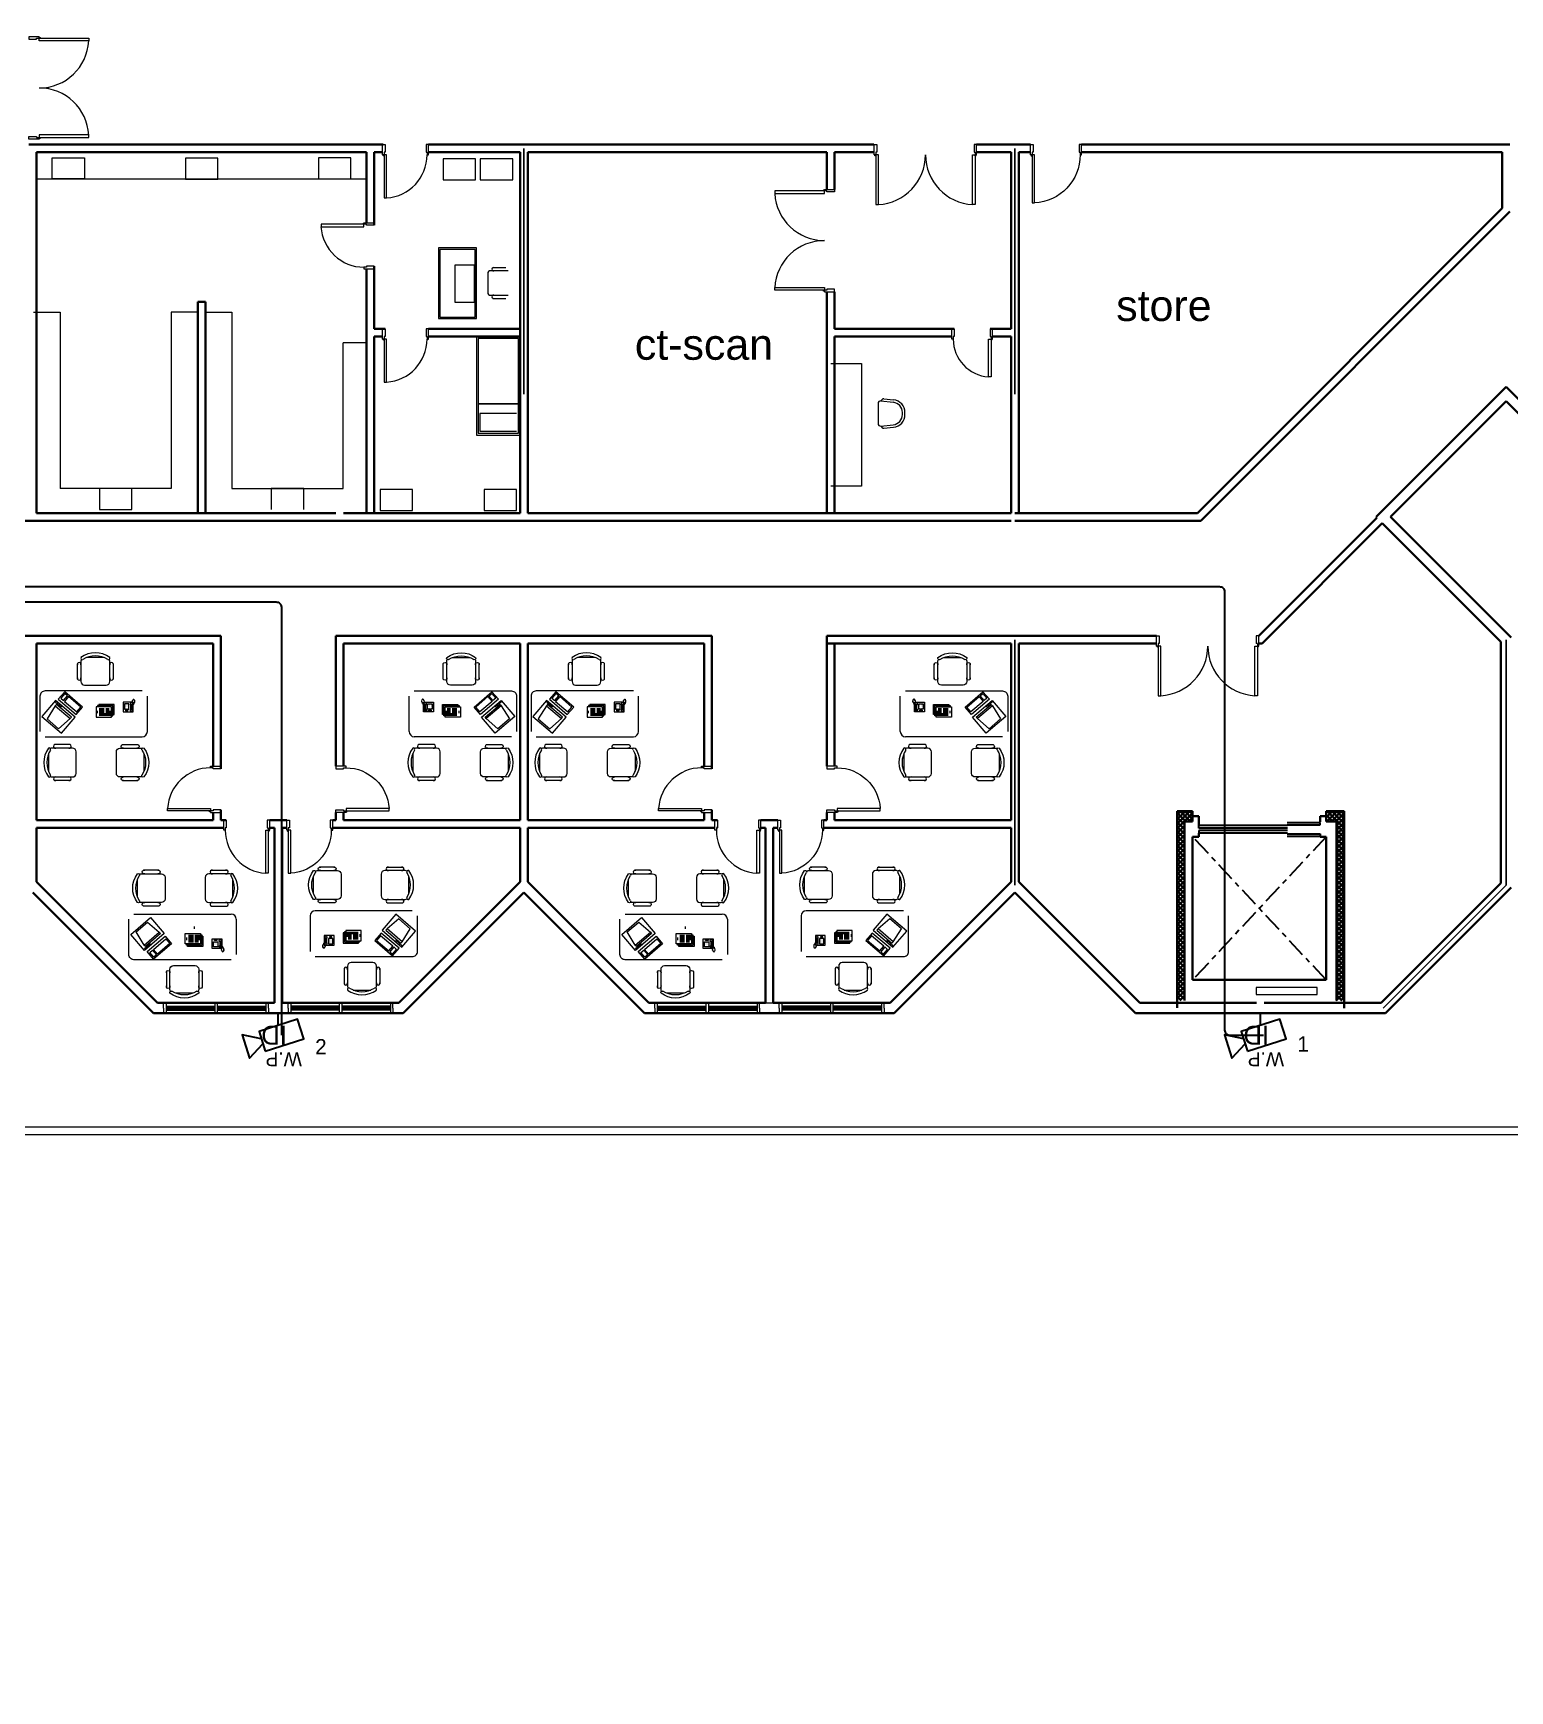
# Model space of a CAD drawing. Extents: x -59 to 582, y -1177 to 100.
# Drawn here: x 465.41 to 494.27, y -63.17 to -30.78 of the extents above; entities that cross this region are included whole.
import ezdxf

# ---------------------------------------------------------------- set-up
doc = ezdxf.new("R2010")
doc.units = 0
doc.header["$LTSCALE"] = 0.15
doc.linetypes.add('CENTERX2', pattern=[4, 2.5, -0.5, 0.5, -0.5])
doc.layers.get('0').update_dxf_attribs({"color": 252})
for name, color, linetype in [('0 ARCH', 252, 'Continuous'), ('0 CCTV', 252, 'Continuous'), ('0 sockets', 252, 'Continuous'), ('CCTV', 4, 'Continuous'), ('d1', 252, 'Continuous')]:
    doc.layers.add(name, color=color, linetype=linetype)
for name, color, linetype, lineweight in [('anal', 252, 'Continuous', 20), ('DOOR', 252, 'Continuous', 20), ('E-LT-CKT-NM', 7, 'Continuous', 30), ('elev', 252, 'Continuous', 9), ('FUR', 252, 'Continuous', 9), ('sofa', 252, 'Continuous', 9), ('wall', 252, 'Continuous', 30)]:
    doc.layers.add(name, color=color, linetype=linetype, lineweight=lineweight)
doc.styles.add('Arial_3', font='arial.ttf', dxfattribs={"height": 2.345885})
doc.styles.add('SDC-TEXT-ARB', font='sdc-arb.shx')

# ---------------------------------------------------------------- blocks, each defined once
blk = doc.blocks.new('CHAIR7')
for p, q in [((5.1, 15), (17.9, 15)), ((0, 9), (0, -9)), ((20, 12), (3, 12)), ((23, -7.4), (23, 7.4)), ((3, -12), (20, -12)), ((5.1, -15), (17.9, -15))]:
    blk.add_line(p, q)
for centre, radius, start, end in [((5.6, 13.5), 1.56, 73.7398, 286.2602), ((17.4, 13.5), 1.56, 253.7398, 106.2602), ((3, 9), 3, 90, 180), ((20, 9), 3, 62.4156, 90), ((22.3, 11.1), 1.1, 53.3099, 212.0274), ((4.8, 0), 19.6, 327.5758, 32.4242), ((7, 0), 20, 323.1301, 36.8699), ((3, -9), 3, 180, 270), ((5.6, -13.5), 1.56, 73.7398, 286.2602), ((17.4, -13.5), 1.56, 253.7398, 106.2602), ((20, -9), 3, 270, 297.5844), ((22.3, -11.1), 1.1, 147.9726, 306.6901)]:
    blk.add_arc(centre, radius, start, end)
blk = doc.blocks.new('RECTANG')
for p, q in [((1, 1), (0, 1)), ((0, 1), (0, 0)), ((1, 0), (1, 1)), ((0, 0), (1, 0))]:
    blk.add_line(p, q)
blk = doc.blocks.new('FNPHONE')
for p, q in [((-9.1, 0.2), (-9.7, 0)), ((-8.9, 0.6), (-9.5, 0.4)), ((-8.7, 1), (-9.3, 0.8)), ((-8.5, 1.4), (-9.1, 1.2)), ((-8.3, 1.8), (-8.9, 1.6)), ((-7.1, 0.6), (-7.5, -0.6)), ((-7.3, 6.5), (-7.3, 1.5)), ((-6.3, 6.5), (-6.3, 1.5)), ((-3.9, 4.8), (-3.9, 4.8)), ((-3.9, 3.9), (-3.9, 3.9)), ((-3.9, 3), (-3.9, 3)), ((-3.9, 2), (-3.9, 2)), ((-2.9, 4.8), (-2.9, 4.8)), ((-2.9, 3.9), (-2.9, 3.9)), ((-2.9, 3), (-2.9, 3)), ((-2.9, 2), (-2.9, 2)), ((-2, 4.8), (-2, 4.8)), ((-2, 3.9), (-2, 3.9)), ((-2, 3), (-2, 3)), ((-2, 2), (-2, 2)), ((-9.3, -0.2), (-9.9, -0.4)), ((-9.3, -0.6), (-9.9, -0.8)), ((-9.3, -1), (-9.9, -1.2)), ((-9.3, -1.4), (-9.9, -1.6)), ((-9.1, -1.8), (-9.7, -2)), ((-8.9, -2.2), (-9.5, -2.4)), ((-8.4, -2.5), (-9, -2.7)), ((-7.9, -2), (-8.5, -2.2)), ((-7.7, -1.6), (-8.3, -1.8)), ((-7.5, -1.2), (-8.1, -1.4)), ((-7.3, -0.8), (-7.9, -1))]:
    blk.add_line(p, q)
for centre, start, end in [((-6.8, 6.5), 298.4915, 241.5085), ((-6.8, 1.5), 118.4915, 61.5085)]:
    blk.add_arc(centre, 1.05, start, end)
for p, xscale, yscale, zscale in [((-8.2, 0), 8.20528234483245, 8.104073169521023, 8.20528234483245), ((-4.8, 1.3), 3.75, 4.375, 3.75), ((-4, 6.7), 2.03125, 0.46875, 2.03125)]:
    blk.add_blockref('RECTANG', p, dxfattribs=dict(xscale=xscale, yscale=yscale, zscale=zscale))
blk = doc.blocks.new('IBMAT', base_point=(61, 306))
for p, q in [((75, 307), (75, 306)), ((81, 307), (75, 307)), ((81, 306), (81, 307))]:
    blk.add_line(p, q)
at = {"xscale": 21, "yscale": 17, "zscale": 21}
blk.add_blockref('RECTANG', (61, 306), dxfattribs=at)
blk = doc.blocks.new('KEYBOARD', base_point=(60, 294))
for p, xscale, yscale, zscale in [((60, 294), 19, 8, 19), ((61, 295), 13, 5, 13), ((75, 295), 3, 5, 3)]:
    blk.add_blockref('RECTANG', p, dxfattribs=dict(xscale=xscale, yscale=yscale, zscale=zscale))
blk = doc.blocks.new('FNCOMP')
for p, q in [((-6.6, 16.2), (-8.5, 3.5)), ((6.1, 16.2), (-6.6, 16.2)), ((8, 3.5), (6.1, 16.2)), ((-8.5, 3.5), (-8.5, 2)), ((8, 3.5), (-8.5, 3.5)), ((-8.5, 2), (8, 2)), ((8, 2), (8, 3.5))]:
    blk.add_line(p, q)
at = {"xscale": 1.033846153846154, "yscale": 1.033846153846154, "zscale": 1.033846153846154}
for name, p in [('IBMAT', (-10.9, 0)), ('KEYBOARD', (-10, -10.5))]:
    blk.add_blockref(name, p, dxfattribs=at)
blk = doc.blocks.new('D90')
at = {"layer": 'DOOR'}
for points in [[(0.03, 0.2), (0.03, 1.04), (0.078, 1.04), (0.078, 0.2)], [(0.03, 0.2), (0, 0.2), (0, 0), (0.05, 0), (0.05, 0.15), (0.03, 0.15)], [(0.87, 0.2), (0.9, 0.2), (0.9, 0), (0.85, 0), (0.85, 0.15), (0.87, 0.15)]]:
    blk.add_lwpolyline(points, close=True, dxfattribs=at)
blk.add_circle((0.02, 0.21), 0.01, dxfattribs=at)
blk.add_arc((0.025, 0.197), 0.845, 0.2218, 86.3889, dxfattribs=at)
blk = doc.blocks.new('D100')
at = {"layer": 'DOOR'}
for points in [[(0.03, 0.2), (0.03, 1.14), (0.078, 1.14), (0.078, 0.2)], [(0.03, 0.2), (0, 0.2), (0, 0), (0.05, 0), (0.05, 0.15), (0.03, 0.15)], [(0.97, 0.2), (1, 0.2), (1, 0), (0.95, 0), (0.95, 0.15), (0.97, 0.15)]]:
    blk.add_lwpolyline(points, close=True, dxfattribs=at)
blk.add_circle((0.02, 0.21), 0.01, dxfattribs=at)
blk.add_arc((0.029, 0.2), 0.941, 0.0029, 86.9663, dxfattribs=at)
blk = doc.blocks.new('ARCH')
at = {"layer": 'wall'}
h = blk.add_hatch(dxfattribs=at)
h.set_pattern_fill('ANSI37', color=256, scale=0.02, style=0)
h.set_pattern_definition([(45, (-280.2, 3), (-0.044901281, 0.044901281), []), (135, (-280.2, 3), (-0.044901281, -0.044901281), [])])
h.paths.add_polyline_path([(91.036, 342.849), (90.684, 342.849), (90.684, 342.649), (90.886, 342.649), (90.886, 339.15), (91.036, 339.15)])
h.paths.add_polyline_path([(87.914, 342.649), (88.074, 342.649), (88.074, 342.849), (87.774, 342.849), (87.774, 339.15), (87.914, 339.15)])
at = {"layer": '0 ARCH', "color": 252, "lineweight": 15}
for p, q in [((65.781, 355.617), (66.414, 355.617)), ((65.781, 355.205), (65.781, 355.617)), ((66.414, 355.617), (66.414, 355.205)), ((69.016, 355.613), (68.384, 355.613)), ((68.384, 355.613), (68.384, 355.2)), ((69.016, 355.2), (69.016, 355.613)), ((70.986, 355.617), (70.986, 355.205)), ((71.619, 355.617), (70.986, 355.617)), ((71.619, 355.205), (71.619, 355.617)), ((74.058, 355.598), (73.425, 355.598)), ((73.425, 355.598), (73.425, 355.185)), ((74.058, 355.185), (74.058, 355.598)), ((74.149, 355.598), (74.149, 355.185)), ((74.782, 355.598), (74.149, 355.598)), ((74.782, 355.185), (74.782, 355.598)), ((71.925, 355.2), (65.475, 355.2)), ((66.414, 355.205), (65.781, 355.205)), ((68.384, 355.2), (69.016, 355.2)), ((70.986, 355.205), (71.619, 355.205)), ((73.425, 355.185), (74.058, 355.185)), ((74.149, 355.185), (74.782, 355.185)), ((74.074, 353.86), (73.331, 353.86)), ((73.331, 353.86), (73.331, 352.48)), ((74.046, 353.828), (73.356, 353.828)), ((73.356, 353.828), (73.356, 352.506)), ((74.046, 352.506), (74.046, 353.828)), ((74.074, 352.48), (74.074, 353.86)), ((74.035, 353.519), (73.65, 353.519)), ((73.65, 353.519), (73.65, 352.796)), ((74.035, 352.796), (74.035, 353.519)), ((74.396, 353.471), (74.492, 353.471)), ((74.396, 353.471), (74.492, 353.471)), ((74.492, 353.471), (74.651, 353.471)), ((74.492, 353.471), (74.651, 353.471)), ((74.293, 353.351), (74.293, 352.991)), ((74.293, 353.351), (74.293, 352.991)), ((74.492, 353.411), (74.353, 353.411)), ((74.492, 353.411), (74.353, 353.411)), ((74.693, 353.411), (74.492, 353.411)), ((74.693, 353.411), (74.492, 353.411)), ((74.353, 352.931), (74.492, 352.931)), ((74.353, 352.931), (74.492, 352.931)), ((74.396, 352.871), (74.492, 352.871)), ((74.492, 352.931), (74.693, 352.931)), ((74.492, 352.931), (74.693, 352.931)), ((74.492, 352.871), (74.651, 352.871)), ((74.492, 352.871), (74.651, 352.871)), ((65.415, 352.6), (65.934, 352.6)), ((65.934, 352.6), (65.934, 349.156)), ((68.625, 352.6), (68.106, 352.6)), ((68.106, 352.6), (68.106, 349.156)), ((68.775, 352.6), (69.294, 352.6)), ((69.294, 352.6), (69.294, 349.156)), ((73.356, 352.506), (74.046, 352.506)), ((73.65, 352.796), (74.035, 352.796)), ((73.331, 352.48), (74.074, 352.48)), ((71.925, 352), (71.466, 352)), ((71.466, 349.156), (71.466, 352)), ((74.924, 352.123), (74.074, 352.123)), ((74.074, 352.123), (74.074, 350.198)), ((74.896, 352.085), (74.107, 352.085)), ((74.107, 352.085), (74.107, 350.238)), ((74.896, 350.238), (74.896, 352.085)), ((74.924, 350.198), (74.924, 352.123)), ((74.107, 350.814), (74.896, 350.814)), ((74.896, 350.803), (74.107, 350.803)), ((74.857, 350.623), (74.14, 350.623)), ((74.14, 350.623), (74.14, 350.276)), ((74.107, 350.238), (74.896, 350.238)), ((74.14, 350.276), (74.857, 350.276)), ((74.074, 350.198), (74.924, 350.198)), ((68.106, 349.156), (65.934, 349.156)), ((66.704, 349.156), (66.704, 348.743)), ((67.337, 349.156), (66.704, 349.156)), ((67.337, 348.743), (67.337, 349.156)), ((69.294, 349.156), (71.466, 349.156)), ((70.063, 349.156), (70.063, 348.743)), ((70.696, 349.156), (70.063, 349.156)), ((70.696, 348.743), (70.696, 349.156)), ((72.822, 349.134), (72.189, 349.134)), ((72.189, 349.134), (72.189, 348.722)), ((72.822, 348.722), (72.822, 349.134)), ((74.222, 349.134), (74.222, 348.722)), ((74.855, 349.134), (74.222, 349.134)), ((74.855, 348.722), (74.855, 349.134)), ((66.704, 348.743), (67.337, 348.743)), ((72.189, 348.722), (72.822, 348.722)), ((74.222, 348.722), (74.855, 348.722))]:
    blk.add_line(p, q, dxfattribs=at)
for centre, radius, start, end in [((74.404, 353.441), 0.0312, 73.7398, 286.2602), ((74.404, 353.441), 0.0312, 73.7398, 286.2602), ((74.353, 353.351), 0.06, 90, 180), ((74.353, 353.351), 0.06, 90, 180), ((74.353, 352.991), 0.06, 180, 270), ((74.353, 352.991), 0.06, 180, 270), ((74.404, 352.901), 0.0312, 73.7398, 286.2602), ((74.404, 352.901), 0.0312, 73.7398, 286.2602)]:
    blk.add_arc(centre, radius, start, end, dxfattribs=at)
at = {"layer": 'anal'}
for p, q in [((75, 351), (75, 355.8)), ((75, 355.8), (75, 351)), ((75, 351), (75, 355.8)), ((75, 355.8), (75, 351)), ((84.6, 355.8), (84.6, 351)), ((84.6, 351), (84.6, 355.8)), ((84.6, 355.8), (84.6, 351)), ((84.6, 351), (84.6, 355.8)), ((84.6, 341.4), (84.6, 346.2)), ((84.6, 346.2), (84.6, 341.4)), ((84.6, 341.4), (84.6, 346.2)), ((84.6, 346.2), (84.6, 341.4)), ((94.2, 346.2), (94.2, 341.4)), ((94.2, 341.4), (94.2, 346.2)), ((94.2, 341.4), (91.8, 339)), ((91.8, 339), (94.2, 341.4)), ((67.958, 339.1), (70.008, 339.1)), ((67.958, 339), (67.958, 339.1)), ((67.958, 339), (67.958, 338.9)), ((67.958, 338.9), (70.008, 338.9)), ((68.008, 339.1), (68.008, 338.9)), ((68.008, 339.04), (68.958, 339.04)), ((68.008, 339.015), (68.958, 339.015)), ((68.008, 339), (68.008, 338.9)), ((68.008, 338.985), (68.958, 338.985)), ((68.008, 338.96), (68.958, 338.96)), ((68.958, 339.1), (68.958, 338.9)), ((69.008, 339.1), (69.008, 338.9)), ((69.008, 339.04), (69.958, 339.04)), ((69.008, 339.015), (69.958, 339.015)), ((69.008, 338.985), (69.958, 338.985)), ((69.008, 338.96), (69.958, 338.96)), ((69.958, 339.1), (69.958, 338.9)), ((69.958, 339), (69.958, 338.9)), ((70.008, 339), (70.008, 339.1)), ((70.008, 339), (70.008, 338.9)), ((70.392, 339), (70.392, 339.1)), ((72.442, 339.1), (70.392, 339.1)), ((70.392, 339), (70.392, 338.9)), ((72.442, 338.9), (70.392, 338.9)), ((70.442, 339.1), (70.442, 338.9)), ((71.392, 339.04), (70.442, 339.04)), ((71.392, 339.015), (70.442, 339.015)), ((70.442, 339), (70.442, 338.9)), ((71.392, 338.985), (70.442, 338.985)), ((71.392, 338.96), (70.442, 338.96)), ((71.392, 339.1), (71.392, 338.9)), ((71.442, 339.1), (71.442, 338.9)), ((72.392, 339.04), (71.442, 339.04)), ((72.392, 339.015), (71.442, 339.015)), ((72.392, 338.985), (71.442, 338.985)), ((72.392, 338.96), (71.442, 338.96)), ((72.392, 339.1), (72.392, 338.9)), ((72.392, 339), (72.392, 338.9)), ((72.442, 339), (72.442, 339.1)), ((72.442, 339), (72.442, 338.9)), ((77.558, 339.1), (79.608, 339.1)), ((77.558, 339), (77.558, 339.1)), ((77.558, 339), (77.558, 338.9)), ((77.558, 338.9), (79.608, 338.9)), ((77.608, 339.1), (77.608, 338.9)), ((77.608, 339.04), (78.558, 339.04)), ((77.608, 339.015), (78.558, 339.015)), ((77.608, 339), (77.608, 338.9)), ((77.608, 338.985), (78.558, 338.985)), ((77.608, 338.96), (78.558, 338.96)), ((78.558, 339.1), (78.558, 338.9)), ((78.608, 339.1), (78.608, 338.9)), ((78.608, 339.04), (79.558, 339.04)), ((78.608, 339.015), (79.558, 339.015)), ((78.608, 338.985), (79.558, 338.985)), ((78.608, 338.96), (79.558, 338.96)), ((79.558, 339.1), (79.558, 338.9)), ((79.558, 339), (79.558, 338.9)), ((79.608, 339), (79.608, 339.1)), ((79.608, 339), (79.608, 338.9)), ((79.725, 339.1), (79.875, 339.1)), ((79.992, 339), (79.992, 339.1)), ((82.042, 339.1), (79.992, 339.1)), ((79.992, 339), (79.992, 338.9)), ((82.042, 338.9), (79.992, 338.9)), ((80.042, 339.1), (80.042, 338.9)), ((80.992, 339.04), (80.042, 339.04)), ((80.992, 339.015), (80.042, 339.015)), ((80.042, 339), (80.042, 338.9)), ((80.992, 338.985), (80.042, 338.985)), ((80.992, 338.96), (80.042, 338.96)), ((80.992, 339.1), (80.992, 338.9)), ((81.042, 339.1), (81.042, 338.9)), ((81.992, 339.04), (81.042, 339.04)), ((81.992, 339.015), (81.042, 339.015)), ((81.992, 338.985), (81.042, 338.985)), ((81.992, 338.96), (81.042, 338.96)), ((81.992, 339.1), (81.992, 338.9)), ((81.992, 339), (81.992, 338.9)), ((82.042, 339), (82.042, 339.1)), ((82.042, 339), (82.042, 338.9)), ((96.525, 336.675), (58.125, 336.675)), ((96.675, 336.525), (60, 336.525))]:
    blk.add_line(p, q, dxfattribs=at)
at = {"layer": 'd1', "ltscale": 0.5}
for p, q in [((89.926, 342.569), (88.198, 342.569)), ((88.198, 342.519), (88.198, 342.569)), ((89.926, 342.519), (88.198, 342.519)), ((89.926, 342.469), (88.198, 342.469)), ((88.198, 342.469), (88.198, 342.419)), ((89.924, 342.629), (90.564, 342.629)), ((89.924, 342.579), (90.564, 342.579)), ((90.564, 342.579), (90.564, 342.629)), ((89.926, 342.419), (88.198, 342.419)), ((89.924, 342.409), (90.564, 342.409)), ((89.924, 342.359), (90.564, 342.359)), ((90.564, 342.409), (90.564, 342.359))]:
    blk.add_line(p, q, dxfattribs=at)
at = {"layer": 'd1', "linetype": 'CENTERX2'}
for p, q in [((90.684, 342.349), (88.074, 339.55)), ((90.684, 339.55), (88.074, 342.349))]:
    blk.add_line(p, q, dxfattribs=at)
at = {"layer": 'DOOR'}
for p, q in [((87.419, 346.125), (87.399, 346.125)), ((89.369, 346.275), (89.319, 346.275)), ((89.339, 346.125), (89.319, 346.125))]:
    blk.add_line(p, q, dxfattribs=at)
for points in [[(65.525, 357.954), (65.525, 357.984), (65.325, 357.984), (65.325, 357.934), (65.475, 357.934), (65.475, 357.954)], [(65.525, 357.954), (66.495, 357.954), (66.495, 357.904), (65.525, 357.904)], [(65.525, 356.014), (66.495, 356.014), (66.495, 356.064), (65.525, 356.064)], [(65.525, 356.014), (65.525, 355.984), (65.325, 355.984), (65.325, 356.034), (65.475, 356.034), (65.475, 356.014)], [(72.269, 355.675), (72.239, 355.675), (72.239, 355.875), (72.289, 355.875), (72.289, 355.725), (72.269, 355.725)], [(73.109, 355.675), (73.139, 355.675), (73.139, 355.875), (73.089, 355.875), (73.089, 355.725), (73.109, 355.725)], [(81.88, 355.675), (81.85, 355.675), (81.85, 355.875), (81.9, 355.875), (81.9, 355.725), (81.88, 355.725)], [(83.82, 355.675), (83.85, 355.675), (83.85, 355.875), (83.8, 355.875), (83.8, 355.725), (83.82, 355.725)], [(72.269, 355.675), (72.269, 354.835), (72.317, 354.835), (72.317, 355.675)], [(81.88, 355.675), (81.88, 354.705), (81.93, 354.705), (81.93, 355.675)], [(83.82, 355.675), (83.82, 354.705), (83.77, 354.705), (83.77, 355.675)], [(80.875, 354.971), (79.905, 354.971), (79.905, 354.921), (80.875, 354.921)], [(80.875, 354.971), (80.875, 355.001), (81.075, 355.001), (81.075, 354.951), (80.925, 354.951), (80.925, 354.971)], [(71.875, 354.32), (71.035, 354.32), (71.035, 354.272), (71.875, 354.272)], [(71.875, 354.32), (71.875, 354.35), (72.075, 354.35), (72.075, 354.3), (71.925, 354.3), (71.925, 354.32)], [(71.875, 353.48), (71.875, 353.45), (72.075, 353.45), (72.075, 353.5), (71.925, 353.5), (71.925, 353.48)], [(80.875, 353.031), (79.905, 353.031), (79.905, 353.081), (80.875, 353.081)], [(80.875, 353.031), (80.875, 353.001), (81.075, 353.001), (81.075, 353.051), (80.925, 353.051), (80.925, 353.031)], [(72.269, 352.075), (72.239, 352.075), (72.239, 352.275), (72.289, 352.275), (72.289, 352.125), (72.269, 352.125)], [(73.109, 352.075), (73.139, 352.075), (73.139, 352.275), (73.089, 352.275), (73.089, 352.125), (73.109, 352.125)], [(83.394, 352.075), (83.364, 352.075), (83.364, 352.275), (83.414, 352.275), (83.414, 352.125), (83.394, 352.125)], [(84.134, 352.075), (84.164, 352.075), (84.164, 352.275), (84.114, 352.275), (84.114, 352.125), (84.134, 352.125)], [(72.269, 352.075), (72.269, 351.235), (72.317, 351.235), (72.317, 352.075)], [(84.134, 352.075), (84.134, 351.335), (84.086, 351.335), (84.086, 352.075)], [(87.399, 346.075), (87.369, 346.075), (87.369, 346.275), (87.419, 346.275), (87.419, 346.125), (87.399, 346.125)], [(87.399, 346.075), (87.399, 345.105), (87.449, 345.105), (87.449, 346.075)], [(89.339, 346.075), (89.339, 345.105), (89.289, 345.105), (89.289, 346.075)]]:
    blk.add_lwpolyline(points, close=True, dxfattribs=at)
for points in [[(89.319, 346.275), (89.319, 346.125)], [(89.339, 346.125), (89.339, 346.075), (89.369, 346.075), (89.369, 346.275)]]:
    blk.add_lwpolyline(points, dxfattribs=at)
for centre in [(65.535, 357.964), (65.535, 356.004), (72.259, 355.665), (81.87, 355.665), (83.83, 355.665), (80.865, 354.981), (71.865, 354.33), (80.865, 353.021), (72.259, 352.065), (84.144, 352.065), (87.389, 346.065), (89.349, 346.065)]:
    blk.add_circle(centre, 0.01, dxfattribs=at)
for centre, radius, start, end in [((65.525, 357.954), 0.971, 270, 357.0492), ((65.525, 356.011), 0.971, 2.9508, 90), ((72.264, 355.678), 0.845, 273.6111, 359.7782), ((81.88, 355.675), 0.971, 272.9508, 0), ((83.823, 355.675), 0.971, 180, 267.0492), ((80.875, 354.971), 0.971, 182.9508, 270), ((71.878, 354.325), 0.845, 183.6111, 269.7782), ((80.875, 353.029), 0.971, 90, 177.0492), ((72.264, 352.078), 0.845, 273.6111, 359.7782), ((84.134, 352.075), 0.74, 180, 266.2769), ((87.399, 346.075), 0.971, 272.9508, 0), ((89.342, 346.075), 0.971, 180, 267.0492)]:
    blk.add_arc(centre, radius, start, end, dxfattribs=at)
at = {"layer": 'elev'}
for p, q in [((89.313, 339.403), (89.313, 339.267)), ((90.511, 339.403), (89.313, 339.403)), ((89.313, 339.267), (90.511, 339.267)), ((90.511, 339.267), (90.511, 339.403))]:
    blk.add_line(p, q, dxfattribs=at)
at = {"layer": 'FUR'}
for p, q in [((81.979, 350.866), (82.221, 350.84)), ((82.04, 350.909), (82.227, 350.889)), ((81.925, 350.816), (81.925, 350.425)), ((82.4, 350.6), (82.4, 350.641)), ((82.45, 350.6), (82.45, 350.641)), ((81.979, 350.375), (82.221, 350.401)), ((82.04, 350.331), (82.227, 350.351))]:
    blk.add_line(p, q, dxfattribs=at)
for centre, radius, start, end in [((81.975, 350.816), 0.05, 85.0303, 180), ((82.035, 350.86), 0.05, 83.857, 180), ((82.2, 350.641), 0.25, 0, 83.857), ((82.2, 350.641), 0.2, 0, 83.857), ((82.2, 350.6), 0.2, 276.143, 0), ((82.2, 350.6), 0.25, 276.143, 0), ((81.975, 350.425), 0.05, 180, 274.9697), ((82.035, 350.381), 0.05, 180, 276.143)]:
    blk.add_arc(centre, radius, start, end, dxfattribs=at)
at = {"layer": 'sofa'}
for p, q in [((81, 351.6), (81.6, 351.6)), ((81.6, 351.6), (81.6, 349.2)), ((81.6, 349.2), (81, 349.2)), ((67.641, 344.403), (67.641, 345.098)), ((72.759, 344.403), (72.759, 345.098)), ((77.241, 344.403), (77.241, 345.098)), ((82.359, 344.403), (82.359, 345.098)), ((65.641, 344.303), (67.541, 344.303)), ((74.759, 344.303), (72.859, 344.303)), ((74.759, 344.303), (72.859, 344.303)), ((75.241, 344.303), (77.141, 344.303)), ((84.359, 344.303), (82.459, 344.303)), ((84.359, 344.303), (82.459, 344.303)), ((67.379, 340.839), (69.279, 340.839)), ((72.82, 340.901), (70.92, 340.901)), ((76.979, 340.839), (78.879, 340.839)), ((82.42, 340.901), (80.52, 340.901)), ((69.379, 340.739), (69.379, 340.045)), ((70.82, 340.801), (70.82, 340.106)), ((78.979, 340.739), (78.979, 340.045)), ((80.42, 340.801), (80.42, 340.106))]:
    blk.add_line(p, q, dxfattribs=at)
for points in [[(67.541, 345.198), (65.641, 345.198, 0.414214), (65.541, 345.098), (65.541, 344.403)], [(72.859, 345.198), (74.759, 345.198, -0.414214), (74.859, 345.098), (74.859, 344.403)], [(77.141, 345.198), (75.241, 345.198, 0.414214), (75.141, 345.098), (75.141, 344.403)], [(82.459, 345.198), (84.359, 345.198, -0.414214), (84.459, 345.098), (84.459, 344.403)], [(69.279, 339.945), (67.379, 339.945, -0.414214), (67.279, 340.045), (67.279, 340.739)], [(70.92, 340.006), (72.82, 340.006, 0.414214), (72.92, 340.106), (72.92, 340.801)], [(78.879, 339.945), (76.979, 339.945, -0.414214), (76.879, 340.045), (76.879, 340.739)], [(80.52, 340.006), (82.42, 340.006, 0.414214), (82.52, 340.106), (82.52, 340.801)]]:
    blk.add_lwpolyline(points, format="xyb", dxfattribs=at)
for points in [[(66.639, 344.686), (66.939, 344.686), (66.939, 344.886), (66.639, 344.886), (66.639, 344.686)], [(66.939, 344.711), (66.964, 344.711), (66.964, 344.911), (66.664, 344.911), (66.664, 344.886)], [(66.664, 344.761), (66.664, 344.811)], [(66.964, 344.736), (66.989, 344.736), (66.989, 344.936), (66.689, 344.936), (66.689, 344.911)], [(66.714, 344.711), (66.714, 344.861)], [(66.739, 344.711), (66.739, 344.861)], [(66.764, 344.711), (66.764, 344.861)], [(66.789, 344.711), (66.789, 344.861)], [(66.814, 344.711), (66.814, 344.761)], [(66.839, 344.711), (66.839, 344.861)], [(66.864, 344.711), (66.864, 344.861)], [(66.889, 344.711), (66.889, 344.861)], [(66.914, 344.711), (66.914, 344.811)], [(73.436, 344.736), (73.411, 344.736), (73.411, 344.936), (73.711, 344.936), (73.711, 344.911)], [(73.461, 344.711), (73.436, 344.711), (73.436, 344.911), (73.736, 344.911), (73.736, 344.886)], [(73.761, 344.686), (73.461, 344.686), (73.461, 344.886), (73.761, 344.886), (73.761, 344.686)], [(73.486, 344.711), (73.486, 344.811)], [(73.511, 344.711), (73.511, 344.861)], [(73.536, 344.711), (73.536, 344.861)], [(73.561, 344.711), (73.561, 344.861)], [(73.586, 344.711), (73.586, 344.761)], [(73.611, 344.711), (73.611, 344.861)], [(73.636, 344.711), (73.636, 344.861)], [(73.661, 344.711), (73.661, 344.861)], [(73.686, 344.711), (73.686, 344.861)], [(73.736, 344.761), (73.736, 344.811)], [(76.239, 344.686), (76.539, 344.686), (76.539, 344.886), (76.239, 344.886), (76.239, 344.686)], [(76.539, 344.711), (76.564, 344.711), (76.564, 344.911), (76.264, 344.911), (76.264, 344.886)], [(76.264, 344.761), (76.264, 344.811)], [(76.564, 344.736), (76.589, 344.736), (76.589, 344.936), (76.289, 344.936), (76.289, 344.911)], [(76.314, 344.711), (76.314, 344.861)], [(76.339, 344.711), (76.339, 344.861)], [(76.364, 344.711), (76.364, 344.861)], [(76.389, 344.711), (76.389, 344.861)], [(76.414, 344.711), (76.414, 344.761)], [(76.439, 344.711), (76.439, 344.861)], [(76.464, 344.711), (76.464, 344.861)], [(76.489, 344.711), (76.489, 344.861)], [(76.514, 344.711), (76.514, 344.811)], [(83.036, 344.736), (83.011, 344.736), (83.011, 344.936), (83.311, 344.936), (83.311, 344.911)], [(83.061, 344.711), (83.036, 344.711), (83.036, 344.911), (83.336, 344.911), (83.336, 344.886)], [(83.361, 344.686), (83.061, 344.686), (83.061, 344.886), (83.361, 344.886), (83.361, 344.686)], [(83.086, 344.711), (83.086, 344.811)], [(83.111, 344.711), (83.111, 344.861)], [(83.136, 344.711), (83.136, 344.861)], [(83.161, 344.711), (83.161, 344.861)], [(83.186, 344.711), (83.186, 344.761)], [(83.211, 344.711), (83.211, 344.861)], [(83.236, 344.711), (83.236, 344.861)], [(83.261, 344.711), (83.261, 344.861)], [(83.286, 344.711), (83.286, 344.861)], [(83.336, 344.761), (83.336, 344.811)], [(68.553, 340.597), (68.553, 340.547)], [(71.821, 340.518), (71.521, 340.518), (71.521, 340.318), (71.821, 340.318), (71.821, 340.518)], [(78.153, 340.597), (78.153, 340.547)], [(81.421, 340.518), (81.121, 340.518), (81.121, 340.318), (81.421, 340.318), (81.421, 340.518)], [(68.378, 340.456), (68.678, 340.456), (68.678, 340.256), (68.378, 340.256), (68.378, 340.456)], [(68.678, 340.431), (68.703, 340.431), (68.703, 340.231), (68.403, 340.231), (68.403, 340.256)], [(68.403, 340.381), (68.403, 340.331)], [(68.703, 340.406), (68.728, 340.406), (68.728, 340.206), (68.428, 340.206), (68.428, 340.231)], [(68.453, 340.431), (68.453, 340.281)], [(68.478, 340.431), (68.478, 340.281)], [(68.503, 340.431), (68.503, 340.281)], [(68.528, 340.431), (68.528, 340.281)], [(68.578, 340.431), (68.578, 340.281)], [(68.603, 340.431), (68.603, 340.281)], [(68.628, 340.431), (68.628, 340.281)], [(68.653, 340.431), (68.653, 340.331)], [(71.496, 340.468), (71.471, 340.468), (71.471, 340.268), (71.771, 340.268), (71.771, 340.293)], [(71.521, 340.493), (71.496, 340.493), (71.496, 340.293), (71.796, 340.293), (71.796, 340.318)], [(71.546, 340.493), (71.546, 340.393)], [(71.571, 340.493), (71.571, 340.343)], [(71.596, 340.493), (71.596, 340.343)], [(71.621, 340.493), (71.621, 340.343)], [(71.646, 340.493), (71.646, 340.443)], [(71.671, 340.493), (71.671, 340.343)], [(71.696, 340.493), (71.696, 340.343)], [(71.721, 340.493), (71.721, 340.343)], [(71.746, 340.493), (71.746, 340.343)], [(71.796, 340.443), (71.796, 340.393)], [(77.978, 340.456), (78.278, 340.456), (78.278, 340.256), (77.978, 340.256), (77.978, 340.456)], [(78.278, 340.431), (78.303, 340.431), (78.303, 340.231), (78.003, 340.231), (78.003, 340.256)], [(78.003, 340.381), (78.003, 340.331)], [(78.303, 340.406), (78.328, 340.406), (78.328, 340.206), (78.028, 340.206), (78.028, 340.231)], [(78.053, 340.431), (78.053, 340.281)], [(78.078, 340.431), (78.078, 340.281)], [(78.103, 340.431), (78.103, 340.281)], [(78.128, 340.431), (78.128, 340.281)], [(78.178, 340.431), (78.178, 340.281)], [(78.203, 340.431), (78.203, 340.281)], [(78.228, 340.431), (78.228, 340.281)], [(78.253, 340.431), (78.253, 340.331)], [(81.096, 340.468), (81.071, 340.468), (81.071, 340.268), (81.371, 340.268), (81.371, 340.293)], [(81.121, 340.493), (81.096, 340.493), (81.096, 340.293), (81.396, 340.293), (81.396, 340.318)], [(81.146, 340.493), (81.146, 340.393)], [(81.171, 340.493), (81.171, 340.343)], [(81.196, 340.493), (81.196, 340.343)], [(81.221, 340.493), (81.221, 340.343)], [(81.246, 340.493), (81.246, 340.443)], [(81.271, 340.493), (81.271, 340.343)], [(81.296, 340.493), (81.296, 340.343)], [(81.321, 340.493), (81.321, 340.343)], [(81.346, 340.493), (81.346, 340.343)], [(81.396, 340.443), (81.396, 340.393)]]:
    blk.add_lwpolyline(points, dxfattribs=at)
for centre, start, end in [((67.541, 344.403), 270, 0), ((72.859, 344.403), 180, 270), ((72.859, 344.403), 180, 270), ((77.141, 344.403), 270, 0), ((82.459, 344.403), 180, 270), ((82.459, 344.403), 180, 270), ((69.279, 340.739), 0, 90), ((70.92, 340.801), 90, 180), ((78.879, 340.739), 0, 90), ((80.52, 340.801), 90, 180)]:
    blk.add_arc(centre, 0.1, start, end, dxfattribs=at)
at = {"layer": 'wall'}
for p, q in [((72.25, 355.875), (65.325, 355.875)), ((71.925, 355.725), (65.475, 355.725)), ((65.475, 348.675), (65.475, 355.725)), ((71.925, 355.725), (71.925, 354.35)), ((72.075, 355.725), (72.075, 354.3)), ((72.239, 355.725), (72.075, 355.725)), ((75.593, 355.875), (73.139, 355.875)), ((74.925, 355.725), (73.139, 355.725)), ((74.925, 355.725), (74.4, 355.725)), ((81.839, 355.875), (74.925, 355.875)), ((74.925, 355.725), (74.925, 351.525)), ((74.925, 348.675), (74.925, 355.725)), ((80.925, 355.725), (75.075, 355.725)), ((75.075, 348.675), (75.075, 355.725)), ((75.075, 348.675), (75.075, 355.725)), ((80.925, 355.725), (80.925, 355.001)), ((81.075, 355.725), (81.075, 355.001)), ((81.85, 355.725), (81.075, 355.725)), ((84.675, 355.875), (83.85, 355.875)), ((84.525, 355.725), (83.85, 355.725)), ((84.904, 355.875), (84, 355.875)), ((84.525, 352.275), (84.525, 355.725)), ((84.675, 355.725), (84.675, 348.675)), ((84.904, 355.725), (84.675, 355.725)), ((94.275, 355.875), (85.904, 355.875)), ((94.125, 355.725), (85.904, 355.725)), ((94.125, 355.725), (94.125, 354.631)), ((94.125, 354.631), (88.169, 348.675)), ((94.275, 354.569), (88.231, 348.525)), ((72.075, 353.5), (72.075, 352.275)), ((71.925, 353.45), (71.925, 348.675)), ((80.925, 353.001), (80.925, 348.675)), ((81.075, 353.001), (81.075, 352.275)), ((68.775, 352.8), (68.625, 352.8)), ((68.625, 348.675), (68.625, 352.8)), ((68.775, 348.675), (68.775, 352.8)), ((72.289, 352.275), (72.075, 352.275)), ((74.925, 352.275), (73.139, 352.275)), ((81.075, 352.275), (83.414, 352.275)), ((84.114, 352.275), (84.525, 352.275)), ((72.239, 352.125), (72.075, 352.125)), ((72.075, 352.125), (72.075, 348.675)), ((74.925, 352.125), (73.139, 352.125)), ((81.075, 352.125), (81.075, 348.675)), ((81.075, 352.125), (83.364, 352.125)), ((84.164, 352.125), (84.525, 352.125)), ((84.525, 348.675), (84.525, 352.125)), ((94.2, 351.141), (91.659, 348.6)), ((96.641, 348.7), (94.2, 351.141)), ((94.2, 350.859), (91.941, 348.6)), ((96.559, 348.5), (94.2, 350.859)), ((71.325, 348.675), (65.475, 348.675)), ((65.475, 348.675), (68.625, 348.675)), ((65.475, 348.675), (68.325, 348.675)), ((68.625, 348.675), (65.475, 348.675)), ((68.625, 348.675), (65.475, 348.675)), ((68.775, 348.675), (71.325, 348.675)), ((74.925, 348.675), (71.475, 348.675)), ((71.475, 348.675), (71.925, 348.675)), ((72.075, 348.675), (74.925, 348.675)), ((80.925, 348.675), (75.075, 348.675)), ((75.075, 348.675), (77.925, 348.675)), ((78.225, 348.675), (75.075, 348.675)), ((78.225, 348.675), (75.075, 348.675)), ((78.075, 348.675), (78.225, 348.675)), ((81.525, 348.675), (78.375, 348.675)), ((81.525, 348.675), (78.375, 348.675)), ((78.375, 348.675), (81.225, 348.675)), ((84.525, 348.675), (81.075, 348.675)), ((81.375, 348.675), (81.525, 348.675)), ((84.525, 348.675), (81.675, 348.675)), ((81.675, 348.675), (84.525, 348.675)), ((82.125, 348.675), (81.675, 348.675)), ((88.169, 348.675), (84.6, 348.675)), ((91.659, 348.6), (91.676, 348.582)), ((91.941, 348.6), (94.3, 346.241)), ((82.275, 348.525), (55.724, 348.525)), ((84.525, 348.525), (65.431, 348.525)), ((88.231, 348.525), (84.6, 348.525)), ((91.676, 348.582), (89.369, 346.275)), ((91.782, 348.476), (89.431, 346.125)), ((91.782, 348.476), (94.1, 346.159)), ((69.075, 346.275), (61.725, 346.275)), ((68.925, 346.125), (65.475, 346.125)), ((65.475, 346.125), (65.475, 342.675)), ((68.925, 346.125), (68.925, 343.726)), ((69.075, 346.275), (69.075, 343.676)), ((71.325, 346.275), (71.325, 343.726)), ((78.675, 346.275), (71.325, 346.275)), ((71.475, 346.125), (71.475, 343.726)), ((74.925, 346.125), (71.475, 346.125)), ((74.925, 346.125), (74.925, 342.675)), ((78.525, 346.125), (75.075, 346.125)), ((75.075, 346.125), (75.075, 342.675)), ((78.525, 346.125), (78.525, 343.726)), ((78.675, 346.275), (78.675, 343.676)), ((86.925, 346.275), (80.925, 346.275)), ((80.925, 346.275), (80.925, 343.726)), ((84.525, 346.125), (80.925, 346.125)), ((81.075, 346.125), (81.075, 343.726)), ((84.525, 346.125), (84.525, 342.675)), ((84.675, 346.125), (84.675, 342.675)), ((87.369, 346.125), (84.675, 346.125)), ((87.369, 346.275), (86.4, 346.275)), ((87.369, 346.125), (86.4, 346.125)), ((89.431, 346.125), (89.369, 346.125)), ((94.1, 346.159), (94.1, 342.675)), ((68.925, 342.826), (68.925, 342.675)), ((69.075, 342.876), (69.075, 342.675)), ((71.325, 342.826), (71.325, 342.675)), ((71.475, 342.826), (71.475, 342.675)), ((78.525, 342.826), (78.525, 342.675)), ((78.675, 342.876), (78.675, 342.675)), ((80.925, 342.826), (80.925, 342.675)), ((81.075, 342.826), (81.075, 342.675)), ((88.074, 342.849), (87.774, 342.849)), ((87.774, 342.849), (87.774, 339.005)), ((88.074, 342.649), (88.074, 342.849)), ((90.684, 342.649), (90.684, 342.849)), ((90.684, 342.649), (90.684, 342.849)), ((91.036, 342.849), (90.684, 342.849)), ((91.036, 342.849), (90.684, 342.849)), ((91.036, 339), (91.036, 342.849)), ((68.925, 342.675), (65.475, 342.675)), ((69.134, 342.525), (65.475, 342.525)), ((65.475, 342.525), (65.475, 341.466)), ((69.184, 342.675), (69.075, 342.675)), ((70.366, 342.675), (70.034, 342.675)), ((70.125, 342.525), (70.034, 342.525)), ((70.125, 342.525), (70.125, 339.1)), ((70.366, 342.525), (70.275, 342.525)), ((70.275, 342.525), (70.275, 339.1)), ((71.325, 342.675), (71.266, 342.675)), ((74.925, 342.525), (71.266, 342.525)), ((74.925, 342.675), (71.475, 342.675)), ((74.925, 342.525), (74.925, 341.466)), ((78.525, 342.675), (75.075, 342.675)), ((75.075, 342.525), (75.075, 341.466)), ((78.734, 342.525), (75.075, 342.525)), ((78.784, 342.675), (78.675, 342.675)), ((78.784, 342.525), (78.764, 342.525)), ((79.966, 342.675), (79.634, 342.675)), ((79.725, 342.525), (79.634, 342.525)), ((79.725, 342.525), (79.725, 339.1)), ((79.875, 342.525), (79.875, 339.1)), ((79.966, 342.525), (79.875, 342.525)), ((80.925, 342.675), (80.866, 342.675)), ((84.525, 342.525), (80.866, 342.525)), ((84.525, 342.675), (81.075, 342.675)), ((84.525, 342.525), (84.525, 341.466)), ((84.675, 342.689), (84.675, 341.466)), ((87.914, 342.649), (87.914, 339.15)), ((88.074, 342.649), (87.914, 342.649)), ((88.194, 342.749), (88.074, 342.749)), ((88.194, 342.569), (88.194, 342.749)), ((90.564, 342.639), (90.564, 342.749)), ((90.564, 342.749), (90.684, 342.749)), ((90.888, 342.649), (90.684, 342.649)), ((90.886, 342.649), (90.684, 342.649)), ((90.886, 339.15), (90.886, 342.649)), ((94.1, 342.686), (94.1, 341.441)), ((88.074, 342.349), (88.074, 339.55)), ((88.074, 342.349), (88.194, 342.349)), ((88.194, 342.349), (88.194, 342.42)), ((88.194, 342.409), (88.194, 342.349)), ((90.564, 342.349), (90.684, 342.349)), ((90.684, 339.55), (90.684, 342.349)), ((67.841, 339.1), (65.475, 341.466)), ((74.925, 341.466), (72.559, 339.1)), ((77.441, 339.1), (75.075, 341.466)), ((84.525, 341.466), (82.159, 339.1)), ((87.041, 339.1), (84.675, 341.466)), ((67.759, 338.9), (65.4, 341.259)), ((75, 341.259), (72.641, 338.9)), ((77.359, 338.9), (75, 341.259)), ((84.6, 341.259), (82.241, 338.9)), ((86.959, 338.9), (84.6, 341.259)), ((94.1, 341.441), (91.759, 339.1)), ((94.3, 341.359), (91.841, 338.9)), ((88.074, 339.55), (90.684, 339.55)), ((72.641, 338.9), (67.759, 338.9)), ((70.125, 339.1), (67.841, 339.1)), ((72.559, 339.1), (70.275, 339.1)), ((82.241, 338.9), (77.359, 338.9)), ((82.241, 338.9), (77.359, 338.9)), ((79.725, 339.1), (77.441, 339.1)), ((79.725, 339.1), (77.441, 339.1)), ((82.159, 339.1), (79.875, 339.1)), ((82.159, 339.1), (79.875, 339.1)), ((91.841, 338.9), (86.959, 338.9)), ((89.325, 339.1), (87.041, 339.1)), ((91.759, 339.1), (89.475, 339.1))]:
    blk.add_line(p, q, dxfattribs=at)
at = {"layer": 'anal', "xscale": -1, "rotation": 180}
blk.add_blockref('D100', (84.904, 355.875), dxfattribs=at)
at = {"layer": 'DOOR'}
for p, rotation in [((69.075, 342.826), 90), ((78.675, 342.826), 90), ((70.034, 342.675), 180), ((79.634, 342.675), 180)]:
    blk.add_blockref('D90', p, dxfattribs=dict(at, rotation=rotation))
at = {"layer": 'DOOR', "xscale": -1}
for p, rotation in [((71.325, 342.826), 270), ((80.925, 342.826), 270), ((70.366, 342.675), 180), ((79.966, 342.675), 180)]:
    blk.add_blockref('D90', p, dxfattribs=dict(at, rotation=rotation))
at = {"layer": 'sofa'}
for name, p, xscale, yscale, zscale, rotation in [('CHAIR7', (66.624, 345.312), 0.0234375, 0.0234375, 0.0234375, 90), ('CHAIR7', (73.776, 345.312), -0.0234375, 0.0234375, 0.0234375, 270), ('CHAIR7', (76.224, 345.312), 0.0234375, 0.0234375, 0.0234375, 90), ('CHAIR7', (83.376, 345.312), -0.0234375, 0.0234375, 0.0234375, 270), ('FNCOMP', (66.036, 344.85), 0.02343749999997079, 0.02343749999997079, 0.02343749999997079, 139.3987053547845), ('FNPHONE', (67.168, 344.977), 0.0234375, 0.0234375, 0.0234375, 180), ('FNPHONE', (73.232, 344.977), -0.0234375, 0.0234375, 0.0234375, 180), ('FNCOMP', (74.364, 344.85), -0.02343749999997079, 0.0234375, 0.0234375, 220.6012946452155), ('FNCOMP', (75.636, 344.85), 0.02343749999997079, 0.02343749999997079, 0.02343749999997079, 139.3987053547845), ('FNPHONE', (76.768, 344.977), 0.0234375, 0.0234375, 0.0234375, 180), ('FNPHONE', (82.832, 344.977), -0.0234375, 0.0234375, 0.0234375, 180), ('FNCOMP', (83.964, 344.85), -0.02343749999997079, 0.0234375, 0.0234375, 220.6012946452155), ('CHAIR7', (66.247, 343.798), 0.0234375, 0.0234375, 0.0234375, 180), ('CHAIR7', (67.034, 343.798), -0.0234375, 0.0234375, 0.0234375, 180), ('CHAIR7', (73.366, 343.798), 0.0234375, 0.0234375, 0.0234375, 180), ('CHAIR7', (74.153, 343.798), -0.0234375, 0.0234375, 0.0234375, 180), ('CHAIR7', (75.847, 343.798), 0.0234375, 0.0234375, 0.0234375, 180), ('CHAIR7', (76.634, 343.798), -0.0234375, 0.0234375, 0.0234375, 180), ('CHAIR7', (82.966, 343.798), 0.0234375, 0.0234375, 0.0234375, 180), ('CHAIR7', (83.753, 343.798), -0.0234375, 0.0234375, 0.0234375, 180), ('FNCOMP', (72.424, 340.355), 0.02343749999997079, 0.02343749999997079, 0.02343749999997079, 319.3987053547845), ('FNCOMP', (82.024, 340.355), 0.02343749999997079, 0.02343749999997079, 0.02343749999997079, 319.3987053547845), ('FNCOMP', (67.775, 340.293), -0.02343749999997079, 0.0234375, 0.0234375, 40.60129464521547), ('FNCOMP', (77.375, 340.293), -0.02343749999997079, 0.0234375, 0.0234375, 40.60129464521547), ('CHAIR7', (71.836, 339.892), 0.0234375, 0.0234375, 0.0234375, 270), ('CHAIR7', (81.436, 339.892), 0.0234375, 0.0234375, 0.0234375, 270), ('CHAIR7', (68.363, 339.83), -0.0234375, 0.0234375, 0.0234375, 90), ('CHAIR7', (77.963, 339.83), -0.0234375, 0.0234375, 0.0234375, 90)]:
    blk.add_blockref(name, p, dxfattribs=dict(at, xscale=xscale, yscale=yscale, zscale=zscale, rotation=rotation))
at = {"layer": 'sofa', "yscale": 0.0234375, "zscale": 0.0234375}
for name, p, xscale in [('CHAIR7', (67.986, 341.344), -0.0234375), ('CHAIR7', (68.773, 341.344), 0.0234375), ('CHAIR7', (71.426, 341.406), -0.0234375), ('CHAIR7', (72.213, 341.406), 0.0234375), ('CHAIR7', (77.586, 341.344), -0.0234375), ('CHAIR7', (78.373, 341.344), 0.0234375), ('CHAIR7', (81.026, 341.406), -0.0234375), ('CHAIR7', (81.813, 341.406), 0.0234375), ('FNPHONE', (68.907, 340.165), -0.0234375), ('FNPHONE', (71.292, 340.227), 0.0234375), ('FNPHONE', (78.507, 340.165), -0.0234375), ('FNPHONE', (80.892, 340.227), 0.0234375)]:
    blk.add_blockref(name, p, dxfattribs=dict(at, xscale=xscale))
at = {"layer": 'd1', "char_height": 0.6, "attachment_point": 1}
for s, insert, width in [('{\\fArial|b0|i0|c0|p34;store}', (86.58, 353.029), 6.0636), ('{\\fArial|b0|i0|c0|p34;ct-scan}', (77.17, 352.271), 2.4256)]:
    blk.add_mtext(s, dxfattribs=dict(at, insert=insert, width=width))
blk = doc.blocks.new('f4')
at = {"layer": 'CCTV'}
for p, q in [((94306, 51895), (94306, 51688)), ((94444, 51688), (94167, 51688))]:
    blk.add_line(p, q, dxfattribs=at)
at = {"layer": 'CCTV', "flags": 128}
blk.add_lwpolyline([(94528, 52333), (93870, 52123), (93977, 51790), (94634, 52000)], close=True, dxfattribs=at)
blk.add_lwpolyline([(94595, 52123), (94921, 52055), (94794, 52454), (94567, 52210)], dxfattribs=at)
at = {"layer": 'CCTV', "color": 7, "lineweight": 15, "insert": (93904, 52590), "char_height": 234.6, "width": 738.13, "attachment_point": 1, "line_spacing_factor": 0.941778, "style": 'Arial_3'}
blk.add_mtext('W.P', dxfattribs=at)
at = {"layer": 'E-LT-CKT-NM', "style": 'SDC-TEXT-ARB'}
blk.add_attdef('ID', (94159, 51899), '', height=326, dxfattribs=at)
blk = doc.blocks.new('AS')
at = {"layer": 'E-LT-CKT-NM', "xscale": 0.001146844099872414, "yscale": 0.001146844099872414, "zscale": 0.001146844099872414}
blk.add_blockref('f4', (-108.093, -59.706), dxfattribs=at).add_auto_attribs({'ID': 'ID'})
blk = doc.blocks.new('EE')
at = {"layer": '0 sockets'}
h = blk.add_hatch(color=6, dxfattribs=at)
h.dxf.hatch_style = 1
h.paths.add_polyline_path([(582.394, 81.841), (-59.115, 81.841), (-59.115, -114.582), (582.394, -114.582)])
h.paths.add_polyline_path([(577.394, 76.841), (577.394, -109.582), (-54.115, -109.582), (-54.115, 76.841)], flags=16)
h.paths.add_polyline_path([(408.026, -15.139, -1), (406.517, -15.139, -1)], flags=0)
h.paths.add_polyline_path([(457.783, -31.119, 0.414214), (457.683, -31.019), (444.311, -31.019, 0.414214), (444.211, -31.119), (444.211, -48.447), (415.834, -48.447), (415.834, -19.483), (417.425, -19.483, 0.414214), (417.525, -19.383), (417.525, -15.239, 0.414214), (417.425, -15.139), (407.274, -15.139), (407.271, -15.893), (407.271, -15.139), (417.525, -15.139), (417.525, -19.483), (415.934, -19.483, 0.414214), (415.834, -19.583), (415.834, -48.347, 0.414214), (415.934, -48.447), (444.111, -48.447, 0.414214), (444.211, -48.347), (444.211, -31.019), (457.783, -31.019)], flags=0)
h.paths.add_polyline_path([(244.611, -46.068), (244.611, -46.014), (244.523, -46.014, -0.279526)], flags=0)
h.paths.add_polyline_path([(404.69, 26.947), (525.035, 26.947), (525.035, 46.285), (404.69, 46.285)], flags=8)
h.paths.add_polyline_path([(202.644, 24.078), (289.319, 24.078), (289.319, 38.411), (202.644, 38.411)], flags=8)
h.paths.add_polyline_path([(30.92, 26.429), (112.59, 26.429), (112.59, 40.761), (30.92, 40.761)], flags=8)
h.paths.add_polyline_path([(441.881, -10.206), (442.216, -10.206), (442.216, -9.756), (441.881, -9.756)], flags=8)
h.paths.add_polyline_path([(422.272, -10.246), (422.622, -10.246), (422.622, -9.796), (422.272, -9.796)], flags=8)
h.paths.add_polyline_path([(406.509, -14.41), (406.859, -14.41), (406.859, -13.96), (406.509, -13.96)], flags=8)
h.paths.add_polyline_path([(406.21, -35.713), (406.546, -35.713), (406.546, -35.263), (406.21, -35.263)], flags=8)
h.paths.add_polyline_path([(422.841, -60.607), (423.191, -60.607), (423.191, -60.157), (422.841, -60.157)], flags=8)
h.paths.add_polyline_path([(442.391, -60.84), (442.755, -60.84), (442.755, -60.39), (442.391, -60.39)], flags=8)
h.paths.add_polyline_path([(456.844, -54.1), (457.194, -54.1), (457.194, -53.65), (456.844, -53.65)], flags=8)
h.paths.add_polyline_path([(470.858, -50.81), (471.208, -50.81), (471.208, -50.36), (470.858, -50.36)], flags=8)
h.paths.add_polyline_path([(490.123, -50.756), (490.345, -50.756), (490.345, -50.306), (490.123, -50.306)], flags=8)
h.paths.add_polyline_path([(225.509, -20.343), (226.134, -20.343), (226.134, -20.118), (225.509, -20.118)], flags=8)
h.paths.add_polyline_path([(233.7, -19.938), (234.325, -19.938), (234.325, -19.713), (233.7, -19.713)], flags=8)
h.paths.add_polyline_path([(241.875, -19.552), (242.5, -19.552), (242.5, -19.327), (241.875, -19.327)], flags=8)
h.paths.add_polyline_path([(245.171, -24.632), (245.796, -24.632), (245.796, -24.407), (245.171, -24.407)], flags=8)
h.paths.add_polyline_path([(247.813, -19.255), (248.438, -19.255), (248.438, -19.03), (247.813, -19.03)], flags=8)
h.paths.add_polyline_path([(249.648, -13.387), (250.273, -13.387), (250.273, -13.162), (249.648, -13.162)], flags=8)
h.paths.add_polyline_path([(257.323, -15.794), (257.948, -15.794), (257.948, -15.569), (257.323, -15.569)], flags=8)
h.paths.add_polyline_path([(257.582, -13.183), (258.157, -13.183), (258.157, -12.958), (257.582, -12.958)], flags=8)
h.paths.add_polyline_path([(264.064, -13.101), (264.664, -13.101), (264.664, -12.876), (264.064, -12.876)], flags=8)
h.paths.add_polyline_path([(288.789, -40.902), (289.364, -40.902), (289.364, -40.677), (288.789, -40.677)], flags=8)
h.paths.add_polyline_path([(280.687, -41.005), (281.262, -41.005), (281.262, -40.78), (280.687, -40.78)], flags=8)
h.paths.add_polyline_path([(270.864, -40.875), (271.439, -40.875), (271.439, -40.65), (270.864, -40.65)], flags=8)
h.paths.add_polyline_path([(261.434, -40.771), (262.009, -40.771), (262.009, -40.546), (261.434, -40.546)], flags=8)
h.paths.add_polyline_path([(254.764, -40.853), (255.339, -40.853), (255.339, -40.628), (254.764, -40.628)], flags=8)
h.paths.add_polyline_path([(247.008, -40.845), (247.583, -40.845), (247.583, -40.62), (247.008, -40.62)], flags=8)
h.paths.add_polyline_path([(245.852, -36.479), (246.427, -36.479), (246.427, -36.254), (245.852, -36.254)], flags=8)
h.paths.add_polyline_path([(243.934, -41.639), (244.509, -41.639), (244.509, -41.414), (243.934, -41.414)], flags=8)
h.paths.add_polyline_path([(245.534, -46.587), (246.059, -46.587), (246.059, -46.362), (245.534, -46.362)], flags=8)
h.paths.add_polyline_path([(245.361, -51.832), (245.911, -51.832), (245.911, -51.607), (245.361, -51.607)], flags=8)
h.paths.add_polyline_path([(239.721, -52.272), (240.321, -52.272), (240.321, -52.047), (239.721, -52.047)], flags=8)
h.paths.add_polyline_path([(232.069, -52.917), (232.669, -52.917), (232.669, -52.692), (232.069, -52.692)], flags=8)
h.paths.add_polyline_path([(225.559, -53.646), (226.159, -53.646), (226.159, -53.421), (225.559, -53.421)], flags=8)
h.paths.add_polyline_path([(227.614, -48.128), (228.214, -48.128), (228.214, -47.903), (227.614, -47.903)], flags=8)
h.paths.add_polyline_path([(219.528, -49.489), (220.128, -49.489), (220.128, -49.264), (219.528, -49.264)], flags=8)
h.paths.add_polyline_path([(217.77, -44.284), (218.37, -44.284), (218.37, -44.059), (217.77, -44.059)], flags=8)
h.paths.add_polyline_path([(216.443, -34.713), (217.043, -34.713), (217.043, -34.488), (216.443, -34.488)], flags=8)
h.paths.add_polyline_path([(216.799, -27.091), (217.399, -27.091), (217.399, -26.866), (216.799, -26.866)], flags=8)
h.paths.add_polyline_path([(216.729, -21.755), (217.279, -21.755), (217.279, -21.53), (216.729, -21.53)], flags=8)
h.paths.add_polyline_path([(84.862, -42.445), (85.387, -42.445), (85.387, -42.22), (84.862, -42.22)], flags=8)
h.paths.add_polyline_path([(82.46, -48.761), (83.01, -48.761), (83.01, -48.536), (82.46, -48.536)], flags=8)
h.paths.add_polyline_path([(78.417, -48.71), (78.942, -48.71), (78.942, -48.485), (78.417, -48.485)], flags=8)
h.paths.add_polyline_path([(75.547, -42.452), (76.072, -42.452), (76.072, -42.227), (75.547, -42.227)], flags=8)
h.paths.add_polyline_path([(74.019, -42.418), (74.544, -42.418), (74.544, -42.193), (74.019, -42.193)], flags=8)
h.paths.add_polyline_path([(72.86, -48.761), (73.385, -48.761), (73.385, -48.536), (72.86, -48.536)], flags=8)
h.paths.add_polyline_path([(68.651, -48.707), (69.176, -48.707), (69.176, -48.482), (68.651, -48.482)], flags=8)
h.paths.add_polyline_path([(69.271, -42.456), (69.796, -42.456), (69.796, -42.231), (69.271, -42.231)], flags=8)
h.paths.add_polyline_path([(65.66, -42.443), (66.185, -42.443), (66.185, -42.218), (65.66, -42.218)], flags=8)
h.paths.add_polyline_path([(63.354, -48.708), (63.879, -48.708), (63.879, -48.483), (63.354, -48.483)], flags=8)
h.paths.add_polyline_path([(58.957, -48.718), (59.432, -48.718), (59.432, -48.493), (58.957, -48.493)], flags=8)
h.paths.add_polyline_path([(56.584, -43.041), (57.084, -43.041), (57.084, -42.816), (56.584, -42.816)], flags=8)
h.paths.add_polyline_path([(55.215, -39.312), (55.765, -39.312), (55.765, -39.087), (55.215, -39.087)], flags=8)
h.paths.add_polyline_path([(47.25, -39.118), (47.8, -39.118), (47.8, -38.893), (47.25, -38.893)], flags=8)
h.paths.add_polyline_path([(36.681, -56.177), (37.231, -56.177), (37.231, -55.952), (36.681, -55.952)], flags=8)
h.paths.add_polyline_path([(28.093, -56.08), (28.643, -56.08), (28.643, -55.855), (28.093, -55.855)], flags=8)
h.paths.add_polyline_path([(11.224, -49.617), (11.774, -49.617), (11.774, -49.392), (11.224, -49.392)], flags=8)
h.paths.add_polyline_path([(15.154, -39.272), (15.704, -39.272), (15.704, -39.047), (15.154, -39.047)], flags=8)
h.paths.add_polyline_path([(15.215, -30.394), (15.765, -30.394), (15.765, -30.169), (15.215, -30.169)], flags=8)
h.paths.add_polyline_path([(12.584, -22.24), (13.134, -22.24), (13.134, -22.015), (12.584, -22.015)], flags=8)
h.paths.add_polyline_path([(13.44, -29.574), (13.94, -29.574), (13.94, -29.349), (13.44, -29.349)], flags=8)

msp = doc.modelspace()

# ---------------------------------------------------------------- linework, layer by layer
at = {"layer": '0 sockets', "color": 2}
for points in [[(456.283, -35.101), (456.283, -32.619, 0.414214), (456.183, -32.519), (445.811, -32.519, 0.414214), (445.711, -32.619), (445.711, -41.792, 0.414214), (445.811, -41.892), (470.161, -41.892, -0.414214), (470.261, -41.992), (470.261, -50.359)], [(455.983, -35.101), (455.983, -32.919, 0.414214), (455.883, -32.819), (446.111, -32.819, 0.414214), (446.011, -32.919), (446.011, -41.492, 0.414214), (446.111, -41.592), (488.6, -41.592, -0.414214), (488.7, -41.692), (488.7, -50.259, 0.414214), (488.8, -50.359), (489.461, -50.359)]]:
    msp.add_lwpolyline(points, format="xyb", dxfattribs=at)

# ---------------------------------------------------------------- block references
at = {"layer": '0 CCTV', "color": 3, "rotation": 180}
for p in [(470.261, -50.359), (489.461, -50.359)]:
    msp.add_blockref('AS', p, dxfattribs=at)
at = {"layer": '0 sockets', "color": 3}
for name, p in [('EE', (0, 0)), ('ARCH', (400, -388.83))]:
    msp.add_blockref(name, p, dxfattribs=at)

# ---------------------------------------------------------------- texts
at = {"layer": '0 sockets', "color": 6, "char_height": 0.3, "attachment_point": 5, "style": 'SDC-TEXT-ARB'}
for s, insert, width in [('2', (471.033, -50.585), 0.202), ('1', (490.234, -50.531), 0.07214)]:
    msp.add_mtext(s, dxfattribs=dict(at, insert=insert, width=width))

doc.saveas('drawing.dxf')
